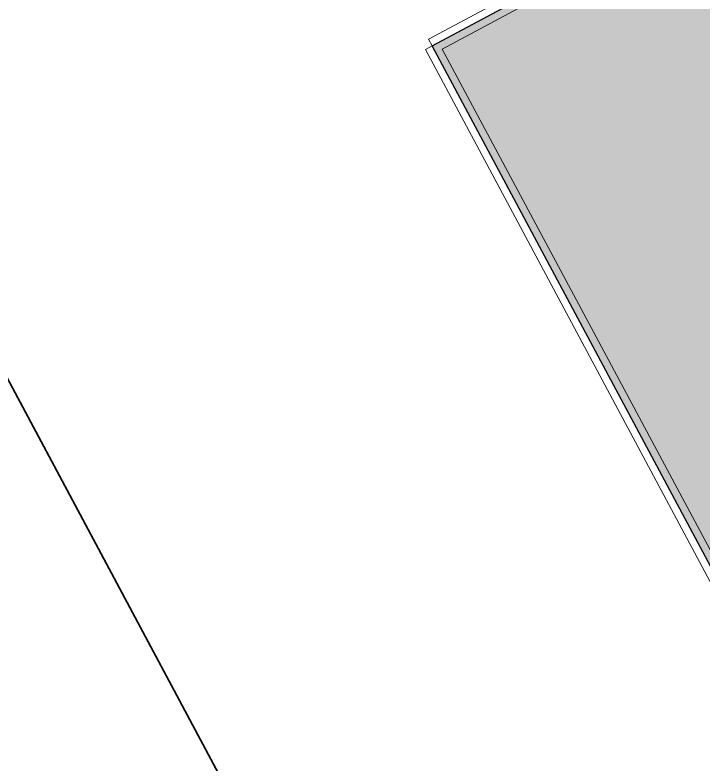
# Model space of a CAD drawing. Header units: millimetres. Extents: x 0 to 224629, y -187555 to 25097.
# Drawn here: x 66228 to 68966, y -166014 to -163031 of the extents above; entities that cross this region are included whole.
import ezdxf

# ---------------------------------------------------------------- set-up
doc = ezdxf.new("R2010")
doc.units = ezdxf.units.MM
doc.linetypes.add('Solid', pattern=[0])
for name, color, linetype, lineweight in [('Border', 7, 'Solid', 35), ('Room Walls', 47, 'Solid', 35), ('Two-Bedroom Apartment', 250, 'Solid', 25)]:
    doc.layers.add(name, color=color, linetype=linetype, lineweight=lineweight)

msp = doc.modelspace()

# ---------------------------------------------------------------- hatches: boundary and pattern name
at = {"layer": 'Two-Bedroom Apartment', "linetype": 'Solid', "lineweight": 25}
msp.add_hatch(color=151, dxfattribs=at).paths.add_polyline_path([(67888, -163154), (69122, -162494), (70594, -165244), (69360, -165905)], flags=0)

# ---------------------------------------------------------------- linework, layer by layer
at = {"layer": 'Border', "color": 1, "linetype": 'Solid', "lineweight": 35}
msp.add_line((78552, -187555), (0, -40819), dxfattribs=at)
at = {"layer": 'Room Walls', "color": 47, "linetype": 'Solid', "lineweight": 9}
for p, q in [((67873, -163128), (68887, -162585)), ((68916, -162638), (67928, -163167)), ((67861, -163169), (67888, -163154)), ((67888, -163154), (67873, -163128)), ((69333, -165919), (67861, -163169)), ((67928, -163167), (69372, -165864))]:
    msp.add_line(p, q, dxfattribs=at)
at = {"layer": 'Two-Bedroom Apartment', "color": 151, "linetype": 'Solid', "lineweight": 25}
for p, q in [((67888, -163154), (69122, -162494)), ((69360, -165905), (67888, -163154))]:
    msp.add_line(p, q, dxfattribs=at)

doc.saveas('drawing.dxf')
